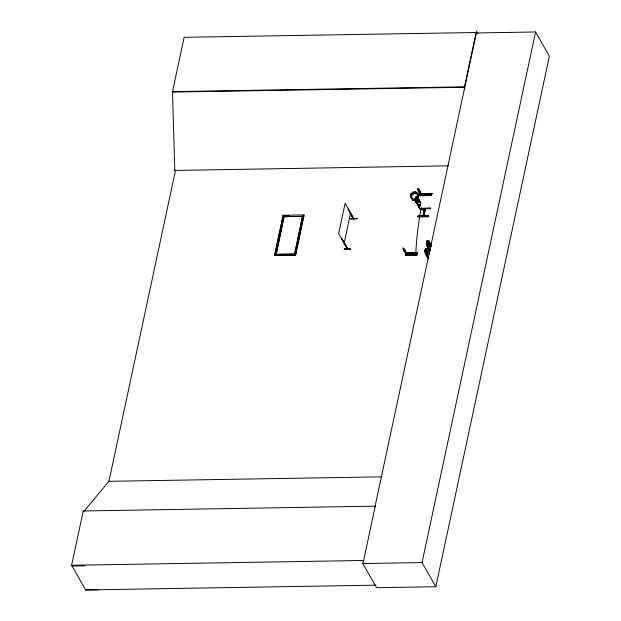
<?xml version="1.0" encoding="UTF-8"?>
<svg xmlns="http://www.w3.org/2000/svg" width="621" height="621" viewBox="0 0 621 621"><rect width="100%" height="100%" fill="white"/><g stroke="black" fill="none" stroke-linecap="round" stroke-linejoin="round"><path stroke-width="0.93" d="M410.737 196.663L410.908 194.218L412.965 192.401L415.69 192.13L417.568 193.768L417.56 196.461L415.666 198.689L413.081 199.294L411.172 197.214M426.41 248.974L429.305 253.88M405.73 254.276L405.342 252.995L405.629 254.276L405.288 253.508L406.033 253.283M405.769 253.275L405.622 253.298M405.56 253.376L405.955 253.244L405.513 253.593M412.895 192.223L415.907 191.734L418.018 193.542L417.995 196.562L415.868 199.085L412.934 199.776L410.83 197.486L411.909 194.777M420.145 193.837L420.324 194.753L419.943 193.713L431.898 193.62L420.533 193.923C419.509 194.117 420.099 193.387 420.448 193.993L431.805 193.853M344.189 249.409C343.7 248.54 350.842 248.066 350.485 249.316C342.287 249.766 341.845 248.571 350.438 248.858L350.43 248.819M418.065 216.139L428.482 215.79L428.723 216.193L428.583 216.822L418.15 216.954L418.22 216.411L428.723 216.193L418.236 216.543M428.482 215.79L418.057 216.054M417.017 254.556L405.529 254.789L405.847 253.197C405.117 252.429 407.089 252.374 406.996 253.166L406.677 254.757L405.334 254.455L405.544 255.021L416.978 254.719L417.064 254.315L416.924 254.959L405.567 255.262L416.939 254.92M412.181 198.371C413.384 197.983 410.784 198.13 412.577 200.047M417.234 253.43C417.599 250.542 416.155 258.049 417.296 252.902L406.887 253.174M418.026 188.287L417.832 189.537M420.471 194.218L420.541 193.76M412.639 198.239L412.988 199.721C415.325 201.414 418.096 198.937 418.391 196.616M347.426 248.447L347.294 249.075L341.899 238.844L347.69 248.563L347.512 249.075L338.662 233.473L345.121 203.315L354.032 218.833M347.286 248.998L347.108 248.664M353.698 218.996L353.574 218.452L353.706 218.864M353.605 219.314L348.249 209.199L353.923 219.306M431.882 193.659L431.502 195.53L420.153 195.731L420.301 195.072M431.82 194.016L421.411 194.202M431.859 193.418L421.558 193.542M420.813 202.586L420.782 202.586C415.682 192.984 415.814 196.593 420.634 203.098L417.04 196.391M423.957 212.491C424.578 212.661 421.178 206.475 421.325 207.942A145.229 53.53 87.8 0 0 415.69 254.664L416.124 252.863M427.411 194.342L427.116 193.876M410.528 196.554L410.745 194.101M422.971 215.992L423.817 216.271L422.971 215.992L424.57 208.547L425.408 208.827L425.09 208.462L423.522 215.945L423.041 215.961L424.655 208.47M423.289 216.318L424.865 208.835L425.346 208.788L423.724 216.31L423.188 216.294M406.196 254.424L406.452 253.166L404.737 249.805A1.49 0.52 88.5 0 0 403.96 248.796L403.145 248.004M404.737 249.805L406.538 253.166L406.289 254.424L404.372 251.583A1.49 0.52 88.5 0 1 403.704 250.053L403.231 247.996M406.84 252.685L406.693 254.99L406.483 254.424M413.128 252.856C411.49 257.847 414.906 251.552 411.971 252.887L411.591 254.773M342.117 238.837L341.798 239.357M348.249 209.199L348.365 209.704M350.741 218.871L357.091 218.406L350.648 218.646M353.458 219.019L353.566 218.507M347.318 248.718L347.682 248.478L347.527 249.013L342.784 240.397M353.993 218.794L353.66 219.368L353.83 218.561M357.021 218.646L350.632 218.67M448.416 165.846L174.796 170.433L172.506 91.629L184.134 37.314L476.128 32.502L476.385 32.96L374.96 506.876M98.374 589.818L85.698 589.95L71.625 565.289L83.253 510.974L375.247 506.162L375.651 506.868M274.56 255.169L283.098 215.27L304.011 214.928L295.65 255.13L274.56 255.169L295.65 255.13M277.183 244.006L274.963 254.369L295.883 254.028L279.722 254.292M277.587 242.12L282.827 217.614M283.098 215.27L283.029 216.675L303.948 216.333L283.983 216.659M294.866 253.104L298.29 237.082M298.693 235.196L302.559 216.046L294.665 254.051M295.472 254.827L304.011 214.928M344.181 243.145L350.632 212.98M417.956 203.191C415.084 204.907 415.084 198.06 415.845 196.81M415.76 197.625L417.017 198.999L417.095 200.816L416.241 200.179L415.829 197.618M419.105 207.74L419.524 207.158L419.346 208.128L415.961 201.483M419.563 208.128L415.899 201.577M417.203 196.997L417.312 196.492M420.044 193.473L420.021 193.814M419.889 195.072L431.572 195.18L420.153 195.553L419.889 195.072L421.263 195.242M421.077 194.909L421.286 195.475L421.69 193.589L420.293 193.185L421.605 193.651M431.579 194.963L420.114 195.258L420.456 193.667L431.944 193.418M431.556 195.266L420.13 195.491L420.293 193.185M419.338 207.251L420.495 202.85M419.346 208.128L420.572 202.12L420.479 202.671M419.354 208.074L420.759 202.531M419.905 208.99L420.029 208.345L430.454 208.12L430.322 208.749L419.905 208.99L419.664 208.586L430.12 208.299L419.905 208.78M427.372 195.367L427.776 193.48M423.32 215.308L424.679 208.509M425.269 208.532L423.708 216.271L425.199 208.532M429.414 253.368L426.596 248.447L425.315 248.796L424.935 250.721L425.447 254.129L425.005 250.721L425.385 248.796M429.297 247.228L427.97 247.655L427.093 246.126L426.619 242.702L427.031 240.785L428.381 240.428C430.578 241.538 428.808 250.178 429.693 245.373M427.116 240.855C425.804 242.469 427.9 246.203 427.186 246.063M425.315 249.673L426.573 251.055L426.658 252.871L425.796 252.235L425.385 249.673M427.031 241.662L427.512 244.224L428.366 244.86L428.288 243.044L427.101 241.662M428.443 258.903L425.579 253.562L428.226 258.903M429.522 253.873L426.588 248.516M431.238 245.862L428.304 240.506M427.527 255.309C426.79 242.237 430.089 256.201 426.324 255.588M464.811 89.199L464.508 86.816L476.128 32.502M476.385 32.96L535.589 31.982L549.375 56.146L435.818 586.729L376.613 587.707L362.835 563.542L363.44 560.709M375.247 506.162L363.627 560.476L71.625 565.289M435.818 586.729L422.039 562.572L535.589 31.982M418.538 196.671L417.848 198.549L418.577 196.647L417.917 194.148L414.486 193.232L411.808 194.839M414.572 193.325L417.902 194.14L418.57 196.663M415.946 201.553L419.478 207.499M411.141 197.315L412.088 194.808L414.463 193.387M412.786 253.733L412.235 254.168M350.733 218.786L357.028 218.623M430.12 208.299L430.322 208.749M411.964 253.547L412.158 254.222M412.724 254.012L412.631 253.376M427.302 194.552L427.302 193.985M417.886 198.534L416.458 200.024L414.727 200.723L412.554 200.032M412.926 192.06L410.799 194.295M419.439 207.577L416.039 201.095L415.449 198.666M427.178 194.575L426.705 194.691M417.77 194.28L418.57 196.632M416.699 202.244L417.483 201.934L417.491 198.541L415.775 196.81L417.11 196.391C418.453 198.378 418.725 200.987 417.972 203.261L416.699 203.61M427.97 246.289L428.754 245.978L429.018 244.736L428.762 242.586L427.046 240.855L428.374 240.506L428.482 241.033M426.254 254.3L427.038 253.989L427.046 250.597L425.338 248.866L426.658 248.516L426.767 249.044M403.083 248.71L403.293 249.176M403.704 250.053L403.208 249.184M405.653 252.856L406.809 252.825M405.994 253.135L417.359 252.801M406.887 253.352L417.312 253.042M406.786 253.477L417.227 253.228L406.809 253.539M406.809 253.717L416.287 253.43M405.303 254.594L406.46 254.571M406.646 254.571L417.064 254.3L405.614 254.649M417.009 254.594L405.567 255.262M344.236 249.161L350.547 249.005M172.506 91.629L464.508 86.816M172.77 92.079L464.764 87.266M418.562 189.273L418.655 189.273A1.49 0.536 89.1 0 1 419.431 190.282L421.147 193.651L420.79 194.909L418.965 192.06L420.875 194.901M418.383 190.531L417.801 189.661L418.383 190.531A1.49 0.536 89.1 0 0 419.051 192.06M419.431 190.282L421.061 193.651M420.231 195.367L430.64 195.157M415.822 202.081L415.418 198.658M283.269 215.572L288.975 215.479M425.005 250.721L425.602 253.151L428.552 258.39M425.688 254.067L426.324 255.666M108.256 481.337L381.861 476.827M362.835 563.542L422.039 562.572M85.698 589.95L375.752 585.168M174.811 170.356L175.495 170.348L108.939 481.329L83.649 511.681L83.253 510.974M72.028 565.987L84.712 565.855M412.406 253.329L412.833 253.694M412.561 253.407L412.049 253.461L412.057 254.183M420.215 202.671L420.433 203.044L416.87 197.012M418.003 188.318L418.655 189.273M418.065 216.03L418.143 217.008M476.555 31.05L477.968 33.526M430.71 193.441L430.26 195.242M428.591 240.521L431.347 245.349M428.311 240.436L430.663 244.55M431.479 246.669L428.195 240.964M430.268 250.379L427.318 245.14L426.65 242.71M427.295 245.551L430.05 250.379M427.403 246.056L430.159 250.892M427.116 246.071L429.942 250.892M426.875 248.532L429.631 253.36M425.579 253.562L428.335 258.39M415.348 252.887L414.921 254.688M405.684 252.716L405.924 253.135M405.443 252.995L405.847 253.702M349.918 212.809L353.636 219.314M353.403 218.965L353.644 219.43M414.153 252.832L413.819 254.804L414.153 252.832M284.076 216.356L276.182 254.354L284.076 216.356M426.573 193.418L426.216 195.39L426.573 193.418M428.746 193.387L428.389 195.359L428.746 193.387M429.895 193.364L429.538 195.336L429.895 193.364"/></g></svg>
